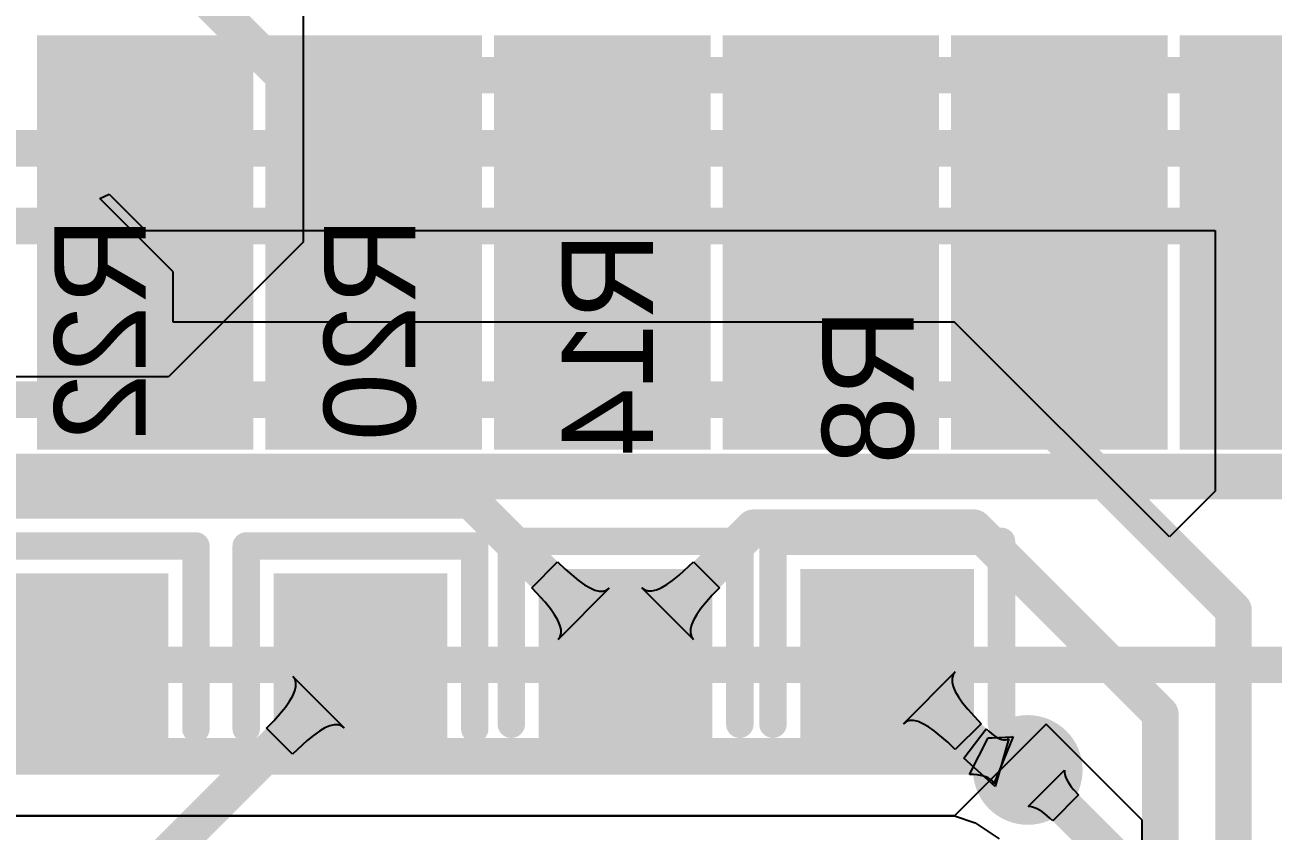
# Model space of a CAD drawing. Header units: millimetres. Extents: x -48 to 118, y -9 to 132.
# Drawn here: x 100.78 to 107.71, y 87.47 to 91.95 of the extents above; entities that cross this region are included whole.
import ezdxf

# ---------------------------------------------------------------- set-up
doc = ezdxf.new("R2010")
doc.units = ezdxf.units.MM
for name, color, linetype in [('BottomLayer', 5, 'Continuous'), ('BottomOverlay', 54, 'Continuous'), ('BottomPaste', 16, 'Continuous'), ('BottomSolder', 6, 'Continuous'), ('MultiLayer', 9, 'Continuous'), ('TopLayer', 1, 'Continuous'), ('TopOverlay', 2, 'Continuous'), ('TopPaste', 8, 'Continuous'), ('TopSolder', 216, 'Continuous'), ('ViaHoleLayer', 16, 'Continuous')]:
    doc.layers.add(name, color=color, linetype=linetype)

# ---------------------------------------------------------------- blocks, each defined once
blk = doc.blocks.new('A33_CORE2_52')
at = {"layer": 'TopLayer'}
for points in [[(46.375, 6.885), (46.375, 8.985), (45.375, 6.885), (45.375, 8.985)], [(47.645, 6.885), (47.645, 8.985), (46.645, 6.885), (46.645, 8.985)], [(48.915, 6.885), (48.915, 8.985), (47.915, 6.885), (47.915, 8.985)], [(50.185, 6.885), (50.185, 8.985), (49.185, 6.885), (49.185, 8.985)], [(51.455, 6.885), (51.455, 8.985), (50.455, 6.885), (50.455, 8.985)], [(52.725, 6.885), (52.725, 8.985), (51.725, 6.885), (51.725, 8.985)]]:
    blk.add_solid(points, dxfattribs=at)
at = {"layer": 'TopOverlay', "const_width": 0.254}
blk.add_lwpolyline([(3.84, 6.635), (58.7, 6.635)], dxfattribs=at)
at = {"layer": 'TopPaste'}
for points in [[(46.375, 6.885), (46.375, 8.985), (45.375, 6.885), (45.375, 8.985)], [(47.645, 6.885), (47.645, 8.985), (46.645, 6.885), (46.645, 8.985)], [(48.915, 6.885), (48.915, 8.985), (47.915, 6.885), (47.915, 8.985)], [(50.185, 6.885), (50.185, 8.985), (49.185, 6.885), (49.185, 8.985)], [(51.455, 6.885), (51.455, 8.985), (50.455, 6.885), (50.455, 8.985)], [(52.725, 6.885), (52.725, 8.985), (51.725, 6.885), (51.725, 8.985)]]:
    blk.add_solid(points, dxfattribs=at)
at = {"layer": 'TopSolder'}
for points in [[(46.4766, 6.7834), (46.4766, 9.0866), (45.2734, 6.7834), (45.2734, 9.0866)], [(47.7466, 6.7834), (47.7466, 9.0866), (46.5434, 6.7834), (46.5434, 9.0866)], [(49.0166, 6.7834), (49.0166, 9.0866), (47.8134, 6.7834), (47.8134, 9.0866)], [(50.2866, 6.7834), (50.2866, 9.0866), (49.0834, 6.7834), (49.0834, 9.0866)], [(51.5566, 6.7834), (51.5566, 9.0866), (50.3534, 6.7834), (50.3534, 9.0866)], [(52.8266, 6.7834), (52.8266, 9.0866), (51.6234, 6.7834), (51.6234, 9.0866)]]:
    blk.add_solid(points, dxfattribs=at)
blk = doc.blocks.new('R0603_B_60')
at = {"layer": 'BottomLayer'}
for points in [[(-0.381, -0.381), (0.381, -0.381), (-0.381, 0.381), (0.381, 0.381)], [(1.143, -0.381), (1.905, -0.381), (1.143, 0.381), (1.905, 0.381)]]:
    blk.add_solid(points, dxfattribs=at)
at = {"layer": 'BottomOverlay', "const_width": 0.1524}
for points in [[(-0.635, 0.635), (-0.635, -0.635)], [(-0.635, 0.635), (0.381, 0.635)], [(1.143, 0.635), (2.159, 0.635)], [(2.159, 0.635), (2.159, -0.635)], [(-0.635, -0.635), (0.381, -0.635)], [(1.143, -0.635), (2.159, -0.635)]]:
    blk.add_lwpolyline(points, dxfattribs=at)
at = {"layer": 'BottomOverlay', "const_width": 0.0762}
for points in [[(-0.6731, 0.635, 1), (-0.5969, 0.635, 1)], [(-0.6731, 0.635, 1), (-0.5969, 0.635, 1)], [(0.3429, 0.635, 1), (0.4191, 0.635, 1)], [(1.1049, 0.635, 1), (1.1811, 0.635, 1)], [(2.1209, 0.635, 1), (2.1971, 0.635, 1)], [(2.1209, 0.635, 1), (2.1971, 0.635, 1)], [(-0.6731, -0.635, 1), (-0.5969, -0.635, 1)], [(-0.6731, -0.635, 1), (-0.5969, -0.635, 1)], [(0.3429, -0.635, 1), (0.4191, -0.635, 1)], [(1.1049, -0.635, 1), (1.1811, -0.635, 1)], [(2.1209, -0.635, 1), (2.1971, -0.635, 1)], [(2.1209, -0.635, 1), (2.1971, -0.635, 1)]]:
    blk.add_lwpolyline(points, format="xyb", close=True, dxfattribs=at)
at = {"layer": 'BottomPaste'}
for points in [[(-0.381, -0.381), (0.381, -0.381), (-0.381, 0.381), (0.381, 0.381)], [(1.143, -0.381), (1.905, -0.381), (1.143, 0.381), (1.905, 0.381)]]:
    blk.add_solid(points, dxfattribs=at)
at = {"layer": 'BottomSolder'}
for points in [[(-0.4826, -0.4826), (0.4826, -0.4826), (-0.4826, 0.4826), (0.4826, 0.4826)], [(1.0414, -0.4826), (2.0066, -0.4826), (1.0414, 0.4826), (2.0066, 0.4826)]]:
    blk.add_solid(points, dxfattribs=at)
blk = doc.blocks.new('R0603_B_66')
at = {"layer": 'BottomLayer'}
for points in [[(-0.381, -0.381), (0.381, -0.381), (-0.381, 0.381), (0.381, 0.381)], [(1.143, -0.381), (1.905, -0.381), (1.143, 0.381), (1.905, 0.381)]]:
    blk.add_solid(points, dxfattribs=at)
at = {"layer": 'BottomOverlay', "const_width": 0.1524}
for points in [[(-0.635, 0.635), (-0.635, -0.635)], [(-0.635, 0.635), (0.381, 0.635)], [(1.143, 0.635), (2.159, 0.635)], [(2.159, 0.635), (2.159, -0.635)], [(-0.635, -0.635), (0.381, -0.635)], [(1.143, -0.635), (2.159, -0.635)]]:
    blk.add_lwpolyline(points, dxfattribs=at)
at = {"layer": 'BottomOverlay', "const_width": 0.0762}
for points in [[(-0.6731, 0.635, 1), (-0.5969, 0.635, 1)], [(-0.6731, 0.635, 1), (-0.5969, 0.635, 1)], [(0.3429, 0.635, 1), (0.4191, 0.635, 1)], [(1.1049, 0.635, 1), (1.1811, 0.635, 1)], [(2.1209, 0.635, 1), (2.1971, 0.635, 1)], [(2.1209, 0.635, 1), (2.1971, 0.635, 1)], [(-0.6731, -0.635, 1), (-0.5969, -0.635, 1)], [(-0.6731, -0.635, 1), (-0.5969, -0.635, 1)], [(0.3429, -0.635, 1), (0.4191, -0.635, 1)], [(1.1049, -0.635, 1), (1.1811, -0.635, 1)], [(2.1209, -0.635, 1), (2.1971, -0.635, 1)], [(2.1209, -0.635, 1), (2.1971, -0.635, 1)]]:
    blk.add_lwpolyline(points, format="xyb", close=True, dxfattribs=at)
at = {"layer": 'BottomPaste'}
for points in [[(-0.381, -0.381), (0.381, -0.381), (-0.381, 0.381), (0.381, 0.381)], [(1.143, -0.381), (1.905, -0.381), (1.143, 0.381), (1.905, 0.381)]]:
    blk.add_solid(points, dxfattribs=at)
at = {"layer": 'BottomSolder'}
for points in [[(-0.4826, -0.4826), (0.4826, -0.4826), (-0.4826, 0.4826), (0.4826, 0.4826)], [(1.0414, -0.4826), (2.0066, -0.4826), (1.0414, 0.4826), (2.0066, 0.4826)]]:
    blk.add_solid(points, dxfattribs=at)
blk = doc.blocks.new('R0603_B_72')
at = {"layer": 'BottomLayer'}
for points in [[(-0.381, -0.381), (0.381, -0.381), (-0.381, 0.381), (0.381, 0.381)], [(1.143, -0.381), (1.905, -0.381), (1.143, 0.381), (1.905, 0.381)]]:
    blk.add_solid(points, dxfattribs=at)
at = {"layer": 'BottomOverlay', "const_width": 0.1524}
for points in [[(-0.635, 0.635), (-0.635, -0.635)], [(-0.635, 0.635), (0.381, 0.635)], [(1.143, 0.635), (2.159, 0.635)], [(2.159, 0.635), (2.159, -0.635)], [(-0.635, -0.635), (0.381, -0.635)], [(1.143, -0.635), (2.159, -0.635)]]:
    blk.add_lwpolyline(points, dxfattribs=at)
at = {"layer": 'BottomOverlay', "const_width": 0.0762}
for points in [[(-0.6731, 0.635, 1), (-0.5969, 0.635, 1)], [(-0.6731, 0.635, 1), (-0.5969, 0.635, 1)], [(0.3429, 0.635, 1), (0.4191, 0.635, 1)], [(1.1049, 0.635, 1), (1.1811, 0.635, 1)], [(2.1209, 0.635, 1), (2.1971, 0.635, 1)], [(2.1209, 0.635, 1), (2.1971, 0.635, 1)], [(-0.6731, -0.635, 1), (-0.5969, -0.635, 1)], [(-0.6731, -0.635, 1), (-0.5969, -0.635, 1)], [(0.3429, -0.635, 1), (0.4191, -0.635, 1)], [(1.1049, -0.635, 1), (1.1811, -0.635, 1)], [(2.1209, -0.635, 1), (2.1971, -0.635, 1)], [(2.1209, -0.635, 1), (2.1971, -0.635, 1)]]:
    blk.add_lwpolyline(points, format="xyb", close=True, dxfattribs=at)
at = {"layer": 'BottomPaste'}
for points in [[(-0.381, -0.381), (0.381, -0.381), (-0.381, 0.381), (0.381, 0.381)], [(1.143, -0.381), (1.905, -0.381), (1.143, 0.381), (1.905, 0.381)]]:
    blk.add_solid(points, dxfattribs=at)
at = {"layer": 'BottomSolder'}
for points in [[(-0.4826, -0.4826), (0.4826, -0.4826), (-0.4826, 0.4826), (0.4826, 0.4826)], [(1.0414, -0.4826), (2.0066, -0.4826), (1.0414, 0.4826), (2.0066, 0.4826)]]:
    blk.add_solid(points, dxfattribs=at)
blk = doc.blocks.new('R0603_B_74')
at = {"layer": 'BottomLayer'}
for points in [[(-0.381, -0.381), (0.381, -0.381), (-0.381, 0.381), (0.381, 0.381)], [(1.143, -0.381), (1.905, -0.381), (1.143, 0.381), (1.905, 0.381)]]:
    blk.add_solid(points, dxfattribs=at)
at = {"layer": 'BottomOverlay', "const_width": 0.1524}
for points in [[(-0.635, -0.635), (-0.635, 0.635)], [(0.381, 0.635), (-0.635, 0.635)], [(2.159, 0.635), (1.143, 0.635)], [(2.159, -0.635), (2.159, 0.635)], [(0.381, -0.635), (-0.635, -0.635)], [(2.159, -0.635), (1.143, -0.635)]]:
    blk.add_lwpolyline(points, dxfattribs=at)
at = {"layer": 'BottomOverlay', "const_width": 0.0762}
for points in [[(-0.6731, 0.635, 1), (-0.5969, 0.635, 1)], [(-0.6731, 0.635, 1), (-0.5969, 0.635, 1)], [(0.3429, 0.635, 1), (0.4191, 0.635, 1)], [(1.1049, 0.635, 1), (1.1811, 0.635, 1)], [(2.1209, 0.635, 1), (2.1971, 0.635, 1)], [(2.1209, 0.635, 1), (2.1971, 0.635, 1)], [(-0.6731, -0.635, 1), (-0.5969, -0.635, 1)], [(-0.6731, -0.635, 1), (-0.5969, -0.635, 1)], [(0.3429, -0.635, 1), (0.4191, -0.635, 1)], [(1.1049, -0.635, 1), (1.1811, -0.635, 1)], [(2.1209, -0.635, 1), (2.1971, -0.635, 1)], [(2.1209, -0.635, 1), (2.1971, -0.635, 1)]]:
    blk.add_lwpolyline(points, format="xyb", close=True, dxfattribs=at)
at = {"layer": 'BottomPaste'}
for points in [[(-0.381, -0.381), (0.381, -0.381), (-0.381, 0.381), (0.381, 0.381)], [(1.143, -0.381), (1.905, -0.381), (1.143, 0.381), (1.905, 0.381)]]:
    blk.add_solid(points, dxfattribs=at)
at = {"layer": 'BottomSolder'}
for points in [[(-0.4826, -0.4826), (0.4826, -0.4826), (-0.4826, 0.4826), (0.4826, 0.4826)], [(1.0414, -0.4826), (2.0066, -0.4826), (1.0414, 0.4826), (2.0066, 0.4826)]]:
    blk.add_solid(points, dxfattribs=at)

msp = doc.modelspace()

# ---------------------------------------------------------------- linework, layer by layer
at = {"layer": 'BottomLayer'}
for p, q in [((102.3239, 92.4941), (102.3239, 90.7415)), ((101.1936, 90.9828), (101.2444, 91.0082)), ((101.2444, 91.0082), (101.4476, 90.805)), ((101.6, 90.5764), (101.1936, 90.9828)), ((101.4476, 90.805), (107.3912, 90.805)), ((107.3912, 90.805), (107.3912, 89.3572)), ((102.3239, 90.7415), (101.5746, 89.9922)), ((101.6, 90.297), (101.6, 90.5764)), ((105.9434, 90.297), (101.6, 90.297)), ((107.1372, 89.1032), (105.9434, 90.297)), ((101.5746, 89.9922), (93.9038, 89.9922)), ((107.3912, 89.3572), (107.1372, 89.1032)), ((103.593, 88.8208), (103.7366, 88.9644)), ((103.7366, 88.9644), (103.7786, 88.9239)), ((103.7786, 88.9239), (103.8537, 88.8601)), ((104.4121, 88.8897), (104.4926, 88.9644)), ((104.4926, 88.9644), (104.6362, 88.8208)), ((103.8537, 88.8601), (103.8868, 88.8368)), ((104.3431, 88.838), (104.3762, 88.861)), ((104.3762, 88.861), (104.4121, 88.8897)), ((103.6683, 88.7398), (103.593, 88.8208)), ((104.024, 88.8177), (103.7397, 88.5334)), ((103.8868, 88.8368), (103.917, 88.8192)), ((103.917, 88.8192), (103.9443, 88.8074)), ((103.9443, 88.8074), (103.9686, 88.8014)), ((103.9686, 88.8014), (103.99, 88.8011)), ((103.99, 88.8011), (104.0085, 88.8065)), ((104.0085, 88.8065), (104.024, 88.8177)), ((104.4926, 88.5334), (104.2052, 88.8208)), ((104.2052, 88.8208), (104.221, 88.8093)), ((104.221, 88.8093), (104.2397, 88.8035)), ((104.2397, 88.8035), (104.2612, 88.8035)), ((104.2612, 88.8035), (104.2856, 88.8093)), ((104.2856, 88.8093), (104.3129, 88.8208)), ((104.3129, 88.8208), (104.3431, 88.838)), ((104.596, 88.7791), (104.5328, 88.7044)), ((104.6362, 88.8208), (104.596, 88.7791)), ((103.6973, 88.7037), (103.6683, 88.7398)), ((103.7206, 88.6706), (103.6973, 88.7037)), ((103.7382, 88.6404), (103.7206, 88.6706)), ((103.75, 88.6131), (103.7382, 88.6404)), ((104.4926, 88.6411), (104.4811, 88.6138)), ((104.5098, 88.6713), (104.4926, 88.6411)), ((104.5328, 88.7044), (104.5098, 88.6713)), ((103.756, 88.5888), (103.75, 88.6131)), ((103.7563, 88.5674), (103.756, 88.5888)), ((104.4811, 88.6138), (104.4753, 88.5894)), ((104.4753, 88.5894), (104.4753, 88.5679)), ((103.7397, 88.5334), (103.7509, 88.5489)), ((103.7509, 88.5489), (103.7563, 88.5674)), ((104.4753, 88.5679), (104.4811, 88.5492)), ((104.4811, 88.5492), (104.4926, 88.5334)), ((102.2777, 88.3113), (102.2665, 88.3268)), ((102.2665, 88.3268), (102.5508, 88.0425)), ((102.2831, 88.2928), (102.2777, 88.3113)), ((102.2828, 88.2714), (102.2831, 88.2928)), ((105.6594, 88.0648), (105.9468, 88.3522)), ((105.9353, 88.3364), (105.9295, 88.3177)), ((105.9295, 88.3177), (105.9295, 88.2962)), ((105.9295, 88.2962), (105.9353, 88.2717)), ((105.9468, 88.3522), (105.9353, 88.3364)), ((102.265, 88.2198), (102.2768, 88.2471)), ((102.2768, 88.2471), (102.2828, 88.2714)), ((105.9353, 88.2717), (105.9468, 88.2444)), ((105.9468, 88.2444), (105.964, 88.2143)), ((102.1603, 88.0814), (102.2241, 88.1565)), ((102.2241, 88.1565), (102.2474, 88.1896)), ((102.2474, 88.1896), (102.265, 88.2198)), ((105.964, 88.2143), (105.987, 88.1812)), ((105.987, 88.1812), (106.0157, 88.1453)), ((106.0157, 88.1453), (106.0904, 88.0648)), ((102.1198, 88.0394), (102.1603, 88.0814)), ((102.2634, 87.8958), (102.1198, 88.0394)), ((102.4136, 88.0234), (102.3805, 88.0001)), ((102.4438, 88.041), (102.4136, 88.0234)), ((102.4711, 88.0528), (102.4438, 88.041)), ((102.4954, 88.0588), (102.4711, 88.0528)), ((102.5168, 88.0591), (102.4954, 88.0588)), ((102.5353, 88.0537), (102.5168, 88.0591)), ((102.5508, 88.0425), (102.5353, 88.0537)), ((105.6752, 88.0763), (105.6594, 88.0648)), ((105.6939, 88.0821), (105.6752, 88.0763)), ((105.7154, 88.0821), (105.6939, 88.0821)), ((105.7398, 88.0763), (105.7154, 88.0821)), ((105.7671, 88.0648), (105.7398, 88.0763)), ((105.7973, 88.0476), (105.7671, 88.0648)), ((105.8304, 88.0246), (105.7973, 88.0476)), ((105.9051, 87.9614), (105.8304, 88.0246)), ((106.0904, 88.0648), (105.9468, 87.9212)), ((105.995, 87.8729), (106.1187, 88.0365)), ((106.1187, 88.0365), (106.1347, 88.0213)), ((106.1347, 88.0213), (106.1499, 88.0082)), ((102.3444, 87.9711), (102.2634, 87.8958)), ((102.3805, 88.0001), (102.3444, 87.9711)), ((105.9468, 87.9212), (105.9051, 87.9614)), ((106.1499, 88.0082), (106.1644, 87.9973)), ((106.1644, 87.9973), (106.1781, 87.9886)), ((106.2448, 87.9818), (106.169, 87.715)), ((106.1781, 87.9886), (106.1911, 87.982)), ((106.1911, 87.982), (106.2033, 87.9777)), ((106.2033, 87.9777), (106.2148, 87.9754)), ((106.2148, 87.9754), (106.2255, 87.9754)), ((106.2255, 87.9754), (106.2355, 87.9775)), ((106.2355, 87.9775), (106.2448, 87.9818)), ((106.169, 87.715), (105.995, 87.8729))]:
    msp.add_line(p, q, dxfattribs=at)
at = {"layer": 'BottomLayer', "const_width": 0.2032}
for points in [[(101.6, 92.2782), (102.2096, 91.6686)], [(102.2096, 91.6686), (111.7346, 91.6686)], [(96.012, 91.2622), (109.6138, 91.2622)], [(96.5454, 90.8304), (108.1406, 90.8304)], [(96.9264, 89.8652), (106.3244, 89.8652)], [(106.3244, 89.8652), (107.4928, 88.6968)], [(100.1776, 89.3064), (103.251, 89.3064)], [(103.251, 89.3064), (104.1146, 88.4428)], [(104.1146, 88.4428), (104.8258, 89.154)], [(104.8258, 89.154), (106.0506, 89.154)], [(106.0506, 89.154), (107.0864, 88.1182)], [(107.4928, 83.947), (107.4928, 88.6968)], [(99.6696, 88.5571), (100.9523, 88.5571)], [(100.9523, 88.5571), (101.092, 88.4174)], [(101.1174, 86.8934), (102.6414, 88.4174)], [(105.5688, 88.4428), (106.2038, 87.8078)], [(107.0864, 83.5406), (107.0864, 88.1182)], [(106.2038, 87.8078), (106.3498, 87.8078)]]:
    msp.add_lwpolyline(points, dxfattribs=at)
at = {"layer": 'BottomLayer'}
for points, const_width in [([(102.1588, 91.6686, 1), (102.2604, 91.6686, 1)], 0.1016), ([(102.1588, 91.6686, 1), (102.2604, 91.6686, 1)], 0.1016), ([(106.2736, 89.8652, 1), (106.3752, 89.8652, 1)], 0.1016), ([(106.2736, 89.8652, 1), (106.3752, 89.8652, 1)], 0.1016), ([(103.2002, 89.3064, 1), (103.3018, 89.3064, 1)], 0.1016), ([(103.2002, 89.3064, 1), (103.3018, 89.3064, 1)], 0.1016), ([(104.775, 89.154, 1), (104.8766, 89.154, 1)], 0.1016), ([(104.775, 89.154, 1), (104.8766, 89.154, 1)], 0.1016), ([(105.9998, 89.154, 1), (106.1014, 89.154, 1)], 0.1016), ([(105.9998, 89.154, 1), (106.1014, 89.154, 1)], 0.1016), ([(107.442, 88.6968, 1), (107.5436, 88.6968, 1)], 0.1016), ([(107.442, 88.6968, 1), (107.5436, 88.6968, 1)], 0.1016), ([(100.9015, 88.5571, 1), (101.0031, 88.5571, 1)], 0.1016), ([(100.9015, 88.5571, 1), (101.0031, 88.5571, 1)], 0.1016), ([(101.0412, 88.4174, 1), (101.1428, 88.4174, 1)], 0.1016), ([(102.5906, 88.4174, 1), (102.6922, 88.4174, 1)], 0.1016), ([(104.0638, 88.4428, 1), (104.1654, 88.4428, 1)], 0.1016), ([(104.0638, 88.4428, 1), (104.1654, 88.4428, 1)], 0.1016), ([(105.518, 88.4428, 1), (105.6196, 88.4428, 1)], 0.1016), ([(107.0356, 88.1182, 1), (107.1372, 88.1182, 1)], 0.1016), ([(107.0356, 88.1182, 1), (107.1372, 88.1182, 1)], 0.1016), ([(106.2482, 87.8078, 1), (106.4514, 87.8078, 1)], 0.2032), ([(106.153, 87.8078, 1), (106.2546, 87.8078, 1)], 0.1016), ([(106.153, 87.8078, 1), (106.2546, 87.8078, 1)], 0.1016), ([(106.299, 87.8078, 1), (106.4006, 87.8078, 1)], 0.1016)]:
    msp.add_lwpolyline(points, format="xyb", close=True, dxfattribs=dict(at, const_width=const_width))
at = {"layer": 'BottomSolder', "const_width": 0.3048}
msp.add_lwpolyline([(106.1974, 87.8078, 1), (106.5022, 87.8078, 1)], format="xyb", close=True, dxfattribs=at)
at = {"layer": 'MultiLayer', "const_width": 0.2032}
msp.add_lwpolyline([(106.2482, 87.8078, 1), (106.4514, 87.8078, 1)], format="xyb", close=True, dxfattribs=at)
at = {"layer": 'TopLayer'}
for p, q in [((106.4514, 88.0618), (105.9434, 87.5538)), ((106.9848, 87.5284), (106.4514, 88.0618)), ((106.0263, 87.7824), (106.1295, 87.9856)), ((106.1295, 87.9856), (106.1524, 87.9857)), ((106.1524, 87.9857), (106.2637, 87.9925)), ((106.2686, 87.9941), (106.1619, 87.7304)), ((106.2637, 87.9925), (106.2686, 87.9941)), ((106.0482, 87.7819), (106.0263, 87.7824)), ((106.0682, 87.7803), (106.0482, 87.7819)), ((106.0865, 87.7777), (106.0682, 87.7803)), ((106.1028, 87.7741), (106.0865, 87.7777)), ((106.1173, 87.7694), (106.1028, 87.7741)), ((106.1299, 87.7637), (106.1173, 87.7694)), ((106.1407, 87.7569), (106.1299, 87.7637)), ((106.1496, 87.7491), (106.1407, 87.7569)), ((106.1567, 87.7402), (106.1496, 87.7491)), ((106.1619, 87.7304), (106.1567, 87.7402)), ((106.3518, 87.6046), (106.553, 87.8058)), ((106.553, 87.8058), (106.5537, 87.7942)), ((106.5537, 87.7942), (106.556, 87.7821)), ((106.556, 87.7821), (106.5599, 87.7696)), ((106.5599, 87.7696), (106.5654, 87.7566)), ((106.5654, 87.7566), (106.5725, 87.7431)), ((106.5725, 87.7431), (106.5813, 87.7292)), ((106.6323, 87.669), (106.4886, 87.5253)), ((106.5813, 87.7292), (106.5916, 87.7149)), ((106.5916, 87.7149), (106.6036, 87.7)), ((106.6036, 87.7), (106.6323, 87.669)), ((106.3634, 87.6039), (106.3518, 87.6046)), ((106.3755, 87.6016), (106.3634, 87.6039)), ((106.388, 87.5977), (106.3755, 87.6016)), ((105.9434, 87.5538), (97.3074, 87.5538)), ((99.4399, 87.5538), (105.9434, 87.5538)), ((105.9434, 87.5538), (106.0568, 87.5148)), ((106.401, 87.5922), (106.388, 87.5977)), ((106.4145, 87.5851), (106.401, 87.5922)), ((106.4284, 87.5763), (106.4145, 87.5851)), ((106.4427, 87.566), (106.4284, 87.5763)), ((106.4729, 87.5405), (106.4427, 87.566)), ((106.4886, 87.5253), (106.4729, 87.5405)), ((106.0568, 87.5148), (106.1912, 87.425)), ((106.9848, 85.3186), (106.9848, 87.5284))]:
    msp.add_line(p, q, dxfattribs=at)
at = {"layer": 'TopLayer', "const_width": 0.2032}
for points in [[(99.8474, 88.392), (111.379, 88.392)], [(99.5934, 87.884), (106.2736, 87.884)], [(106.2736, 87.884), (106.3498, 87.8078)], [(106.3498, 87.8078), (107.1626, 86.995)]]:
    msp.add_lwpolyline(points, dxfattribs=at)
at = {"layer": 'TopLayer'}
for points, const_width in [([(106.2482, 87.8078, 1), (106.4514, 87.8078, 1)], 0.2032), ([(106.2228, 87.884, 1), (106.3244, 87.884, 1)], 0.1016), ([(106.2228, 87.884, 1), (106.3244, 87.884, 1)], 0.1016), ([(106.299, 87.8078, 1), (106.4006, 87.8078, 1)], 0.1016), ([(106.299, 87.8078, 1), (106.4006, 87.8078, 1)], 0.1016)]:
    msp.add_lwpolyline(points, format="xyb", close=True, dxfattribs=dict(at, const_width=const_width))
at = {"layer": 'TopSolder', "const_width": 0.3048}
msp.add_lwpolyline([(106.1974, 87.8078, 1), (106.5022, 87.8078, 1)], format="xyb", close=True, dxfattribs=at)
at = {"layer": 'ViaHoleLayer', "const_width": 0.1016}
msp.add_lwpolyline([(106.299, 87.8078, 1), (106.4006, 87.8078, 1)], format="xyb", close=True, dxfattribs=at)

# ---------------------------------------------------------------- block references
msp.add_blockref('A33_CORE2_52', (55.57, 82.804))
for name, p, rotation in [('R0603_B_74', (101.092, 88.4174), 270), ('R0603_B_72', (102.6414, 86.8934), 90), ('R0603_B_66', (104.1146, 86.9188), 90), ('R0603_B_60', (105.5688, 86.9188), 90)]:
    msp.add_blockref(name, p, dxfattribs=dict(rotation=rotation))

# ---------------------------------------------------------------- texts
at = {"layer": 'BottomOverlay', "text_generation_flag": 2}
for s, p in [('R22', (101.4476, 90.8812)), ('R20', (102.9462, 90.8812)), ('R14', (104.267, 90.7966)), ('R8', (105.7148, 90.3734))]:
    msp.add_text(s, height=0.508, rotation=90, dxfattribs=at).set_placement(p)

doc.saveas('drawing.dxf')
